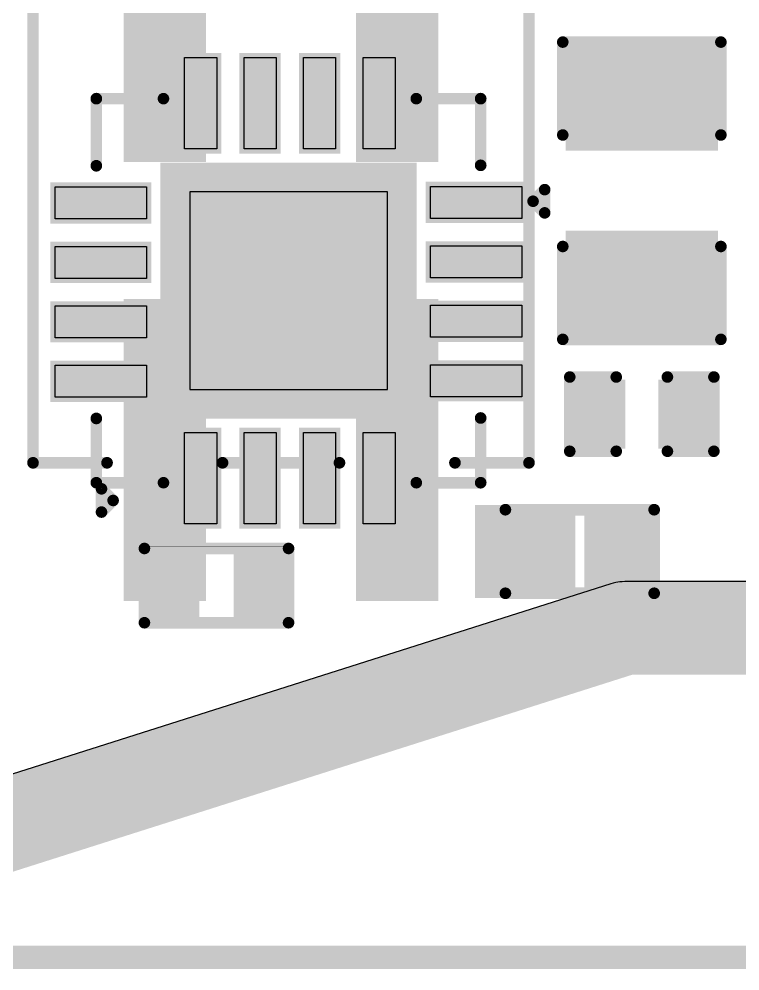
# Model space of a CAD drawing. Header units: inches. Extents: x -5 to 5450, y -4 to 5452.
# Drawn here: x 5.71 to 13.59, y -2.51 to 7.9 of the extents above; entities that cross this region are included whole.
import ezdxf

# ---------------------------------------------------------------- set-up
doc = ezdxf.new("R2010")
doc.units = ezdxf.units.IN
for name, color, linetype in [('Board_outline', 216, 'Continuous'), ('Bottom Layer', 5, 'Continuous'), ('Bottom Overlay', 54, 'Continuous'), ('Bottom Paste', 16, 'Continuous'), ('Bottom Solder', 6, 'Continuous'), ('Ground', 76, 'Continuous'), ('Power', 16, 'Continuous'), ('Top Layer', 1, 'Continuous'), ('Top Overlay', 2, 'Continuous'), ('Top Paste', 8, 'Continuous'), ('Top Solder', 216, 'Continuous')]:
    doc.layers.add(name, color=color, linetype=linetype)

# ---------------------------------------------------------------- blocks, each defined once
blk = doc.blocks.new('16_QFN__4_4__B_5')
at = {"layer": 'Bottom Layer'}
for points in [[(-1.166, 1.55), (-1.166, 2.55), (-0.816, 2.55), (-0.816, 1.55)], [(-0.515, 1.55), (-0.515, 2.55), (-0.165, 2.55), (-0.165, 1.55)], [(0.135, 1.55), (0.135, 2.55), (0.485, 2.55), (0.485, 1.55)], [(0.785, 1.55), (0.785, 2.55), (1.135, 2.55), (1.135, 1.55)], [(-1.35, -1.35), (-1.35, 1.35), (1.35, 1.35), (1.35, -1.35)], [(-2.55, 0.811), (-2.55, 1.161), (-1.55, 1.161), (-1.55, 0.811)], [(1.55, 0.816), (1.55, 1.166), (2.55, 1.166), (2.55, 0.816)], [(-2.55, 0.16), (-2.55, 0.51), (-1.55, 0.51), (-1.55, 0.16)], [(1.55, 0.165), (1.55, 0.515), (2.55, 0.515), (2.55, 0.165)], [(-2.55, -0.49), (-2.55, -0.14), (-1.55, -0.14), (-1.55, -0.49)], [(1.55, -0.485), (1.55, -0.135), (2.55, -0.135), (2.55, -0.485)], [(-2.55, -1.14), (-2.55, -0.79), (-1.55, -0.79), (-1.55, -1.14)], [(1.55, -1.135), (1.55, -0.785), (2.55, -0.785), (2.55, -1.135)], [(-1.166, -2.55), (-1.166, -1.55), (-0.816, -1.55), (-0.816, -2.55)], [(-0.515, -2.55), (-0.515, -1.55), (-0.165, -1.55), (-0.165, -2.55)], [(0.135, -2.55), (0.135, -1.55), (0.485, -1.55), (0.485, -2.55)], [(0.785, -2.55), (0.785, -1.55), (1.135, -1.55), (1.135, -2.55)]]:
    blk.add_hatch(color=5, dxfattribs=at).paths.add_polyline_path(points)
at = {"layer": 'Bottom Solder'}
for points in [[(-1.216, 1.499), (-1.216, 2.601), (-0.765, 2.601), (-0.765, 1.499)], [(-0.566, 1.499), (-0.566, 2.601), (-0.115, 2.601), (-0.115, 1.499)], [(0.084, 1.499), (0.084, 2.601), (0.536, 2.601), (0.536, 1.499)], [(0.734, 1.499), (0.734, 2.601), (1.186, 2.601), (1.186, 1.499)], [(-1.401, -1.401), (-1.401, 1.401), (1.401, 1.401), (1.401, -1.401)], [(-2.601, 0.76), (-2.601, 1.211), (-1.499, 1.211), (-1.499, 0.76)], [(1.499, 0.765), (1.499, 1.216), (2.601, 1.216), (2.601, 0.765)], [(-2.601, 0.109), (-2.601, 0.561), (-1.499, 0.561), (-1.499, 0.109)], [(1.499, 0.115), (1.499, 0.566), (2.601, 0.566), (2.601, 0.115)], [(-2.601, -0.541), (-2.601, -0.089), (-1.499, -0.089), (-1.499, -0.541)], [(1.499, -0.536), (1.499, -0.084), (2.601, -0.084), (2.601, -0.536)], [(-2.601, -1.191), (-2.601, -0.739), (-1.499, -0.739), (-1.499, -1.191)], [(1.499, -1.186), (1.499, -0.734), (2.601, -0.734), (2.601, -1.186)], [(-1.216, -2.601), (-1.216, -1.499), (-0.765, -1.499), (-0.765, -2.601)], [(-0.566, -2.601), (-0.566, -1.499), (-0.115, -1.499), (-0.115, -2.601)], [(0.084, -2.601), (0.084, -1.499), (0.536, -1.499), (0.536, -2.601)], [(0.734, -2.601), (0.734, -1.499), (1.186, -1.499), (1.186, -2.601)]]:
    blk.add_hatch(color=6, dxfattribs=at).paths.add_polyline_path(points)
at = {"layer": 'Bottom Overlay'}
for points in [[(-1.397, 2.1, 0.127, 0.127, 0), (-2.1, 2.1, 0.127, 0.127, 0)], [(-2.1, 2.1, 0.127, 0.127, 0), (-2.1, 1.392, 0.127, 0.127, 0)], [(2.1, 2.1, 0.127, 0.127, 0), (1.366, 2.1, 0.127, 0.127, 0)], [(2.1, 2.1, 0.127, 0.127, 0), (2.1, 1.397, 0.127, 0.127, 0)], [(-2.672, -0.978, 0.127, 0.127, 0), (-2.799, -0.851, 0.127, 0.127, 0)], [(-2.799, -0.851, 0.127, 0.127, 0), (-2.799, -1.105, 0.127, 0.127, 0)], [(-2.672, -0.978, 0.127, 0.127, 0), (-2.799, -1.105, 0.127, 0.127, 0)], [(-2.1, -1.371, 0.127, 0.127, 0), (-2.1, -2.1, 0.127, 0.127, 0)], [(2.1, -1.366, 0.127, 0.127, 0), (2.1, -2.1, 0.127, 0.127, 0)], [(-1.397, -2.1, 0.127, 0.127, 0), (-2.1, -2.1, 0.127, 0.127, 0)], [(2.1, -2.1, 0.127, 0.127, 0), (1.366, -2.1, 0.127, 0.127, 0)]]:
    blk.add_lwpolyline(points, format="xyseb", dxfattribs=at)
for points in [[(-2.132, 2.1, 0.0635, 0.0635, 1), (-2.068, 2.1, 0.0635, 0.0635, 1)], [(-2.132, 2.1, 0.0635, 0.0635, 1), (-2.068, 2.1, 0.0635, 0.0635, 1)], [(-1.428, 2.1, 0.0635, 0.0635, 1), (-1.365, 2.1, 0.0635, 0.0635, 1)], [(1.335, 2.1, 0.0635, 0.0635, 1), (1.398, 2.1, 0.0635, 0.0635, 1)], [(2.068, 2.1, 0.0635, 0.0635, 1), (2.132, 2.1, 0.0635, 0.0635, 1)], [(2.068, 2.1, 0.0635, 0.0635, 1), (2.132, 2.1, 0.0635, 0.0635, 1)], [(2.068, 1.397, 0.0635, 0.0635, 1), (2.132, 1.397, 0.0635, 0.0635, 1)], [(-2.132, 1.392, 0.0635, 0.0635, 1), (-2.068, 1.392, 0.0635, 0.0635, 1)], [(-2.831, -0.851, 0.0635, 0.0635, 1), (-2.768, -0.851, 0.0635, 0.0635, 1)], [(-2.831, -0.851, 0.0635, 0.0635, 1), (-2.768, -0.851, 0.0635, 0.0635, 1)], [(-2.704, -0.978, 0.0635, 0.0635, 1), (-2.641, -0.978, 0.0635, 0.0635, 1)], [(-2.704, -0.978, 0.0635, 0.0635, 1), (-2.641, -0.978, 0.0635, 0.0635, 1)], [(-2.831, -1.105, 0.0635, 0.0635, 1), (-2.768, -1.105, 0.0635, 0.0635, 1)], [(-2.831, -1.105, 0.0635, 0.0635, 1), (-2.768, -1.105, 0.0635, 0.0635, 1)], [(-2.132, -1.371, 0.0635, 0.0635, 1), (-2.068, -1.371, 0.0635, 0.0635, 1)], [(2.068, -1.366, 0.0635, 0.0635, 1), (2.132, -1.366, 0.0635, 0.0635, 1)], [(-2.132, -2.1, 0.0635, 0.0635, 1), (-2.068, -2.1, 0.0635, 0.0635, 1)], [(-2.132, -2.1, 0.0635, 0.0635, 1), (-2.068, -2.1, 0.0635, 0.0635, 1)], [(-1.428, -2.1, 0.0635, 0.0635, 1), (-1.365, -2.1, 0.0635, 0.0635, 1)], [(1.335, -2.1, 0.0635, 0.0635, 1), (1.398, -2.1, 0.0635, 0.0635, 1)], [(2.068, -2.1, 0.0635, 0.0635, 1), (2.132, -2.1, 0.0635, 0.0635, 1)], [(2.068, -2.1, 0.0635, 0.0635, 1), (2.132, -2.1, 0.0635, 0.0635, 1)]]:
    blk.add_lwpolyline(points, format="xyseb", close=True, dxfattribs=at)
at = {"layer": 'Bottom Paste'}
for p, q in [((-1.166, 2.55), (-1.166, 2.55)), ((-1.166, 2.55), (-0.816, 2.55)), ((-1.166, 1.55), (-1.166, 2.55)), ((-0.816, 2.55), (-0.816, 1.55)), ((-0.515, 2.55), (-0.515, 2.55)), ((-0.515, 2.55), (-0.165, 2.55)), ((-0.515, 1.55), (-0.515, 2.55)), ((-0.165, 2.55), (-0.165, 1.55)), ((0.135, 2.55), (0.135, 2.55)), ((0.135, 2.55), (0.485, 2.55)), ((0.135, 1.55), (0.135, 2.55)), ((0.485, 2.55), (0.485, 1.55)), ((0.785, 2.55), (0.785, 2.55)), ((0.785, 2.55), (1.135, 2.55)), ((0.785, 1.55), (0.785, 2.55)), ((1.135, 2.55), (1.135, 1.55)), ((-0.816, 1.55), (-1.166, 1.55)), ((-0.165, 1.55), (-0.515, 1.55)), ((0.485, 1.55), (0.135, 1.55)), ((1.135, 1.55), (0.785, 1.55)), ((-2.55, 0.811), (-2.55, 1.161)), ((-2.55, 1.161), (-1.55, 1.161)), ((-1.55, 1.161), (-1.55, 1.161)), ((-1.55, 1.161), (-1.55, 0.811)), ((1.55, 0.816), (1.55, 1.166)), ((1.55, 1.166), (2.55, 1.166)), ((2.55, 1.166), (2.55, 1.166)), ((2.55, 1.166), (2.55, 0.816)), ((1.08, 1.08), (-1.08, 1.08)), ((-1.08, 1.08), (-1.08, -1.08)), ((1.08, -1.08), (1.08, 1.08)), ((-1.55, 0.811), (-2.55, 0.811)), ((2.55, 0.816), (1.55, 0.816)), ((-2.55, 0.16), (-2.55, 0.51)), ((-2.55, 0.51), (-1.55, 0.51)), ((-1.55, 0.51), (-1.55, 0.51)), ((-1.55, 0.51), (-1.55, 0.16)), ((1.55, 0.165), (1.55, 0.515)), ((1.55, 0.515), (2.55, 0.515)), ((2.55, 0.515), (2.55, 0.515)), ((2.55, 0.515), (2.55, 0.165)), ((-1.55, 0.16), (-2.55, 0.16)), ((2.55, 0.165), (1.55, 0.165)), ((-2.55, -0.49), (-2.55, -0.14)), ((-2.55, -0.14), (-1.55, -0.14)), ((-1.55, -0.14), (-1.55, -0.14)), ((-1.55, -0.14), (-1.55, -0.49)), ((1.55, -0.485), (1.55, -0.135)), ((1.55, -0.135), (2.55, -0.135)), ((2.55, -0.135), (2.55, -0.135)), ((2.55, -0.135), (2.55, -0.485)), ((-1.55, -0.49), (-2.55, -0.49)), ((2.55, -0.485), (1.55, -0.485)), ((-2.55, -1.14), (-2.55, -0.79)), ((-2.55, -0.79), (-1.55, -0.79)), ((-1.55, -0.79), (-1.55, -0.79)), ((-1.55, -0.79), (-1.55, -1.14)), ((1.55, -1.135), (1.55, -0.785)), ((1.55, -0.785), (2.55, -0.785)), ((2.55, -0.785), (2.55, -0.785)), ((2.55, -0.785), (2.55, -1.135)), ((-1.55, -1.14), (-2.55, -1.14)), ((-1.08, -1.08), (1.08, -1.08)), ((1.08, -1.08), (1.08, -1.08)), ((2.55, -1.135), (1.55, -1.135)), ((-1.166, -1.55), (-1.166, -1.55)), ((-1.166, -1.55), (-0.816, -1.55)), ((-1.166, -2.55), (-1.166, -1.55)), ((-0.816, -1.55), (-0.816, -2.55)), ((-0.515, -1.55), (-0.515, -1.55)), ((-0.515, -1.55), (-0.165, -1.55)), ((-0.515, -2.55), (-0.515, -1.55)), ((-0.165, -1.55), (-0.165, -2.55)), ((0.135, -1.55), (0.135, -1.55)), ((0.135, -1.55), (0.485, -1.55)), ((0.135, -2.55), (0.135, -1.55)), ((0.485, -1.55), (0.485, -2.55)), ((0.785, -1.55), (0.785, -1.55)), ((0.785, -1.55), (1.135, -1.55)), ((0.785, -2.55), (0.785, -1.55)), ((1.135, -1.55), (1.135, -2.55)), ((-0.816, -2.55), (-1.166, -2.55)), ((-0.165, -2.55), (-0.515, -2.55)), ((0.485, -2.55), (0.135, -2.55)), ((1.135, -2.55), (0.785, -2.55))]:
    blk.add_line(p, q, dxfattribs=at)
blk = doc.blocks.new('R___0402_B_32')
at = {"layer": 'Bottom Layer'}
for points in [[(-0.241, 0.317), (-0.241, -0.318), (-0.699, -0.318), (-0.699, 0.317)], [(0.699, 0.317), (0.699, -0.318), (0.241, -0.318), (0.241, 0.317)]]:
    blk.add_hatch(color=5, dxfattribs=at).paths.add_polyline_path(points)
at = {"layer": 'Bottom Paste'}
for points in [[(-0.241, 0.317), (-0.241, -0.318), (-0.699, -0.318), (-0.699, 0.317)], [(0.699, 0.317), (0.699, -0.318), (0.241, -0.318), (0.241, 0.317)]]:
    blk.add_hatch(color=16, dxfattribs=at).paths.add_polyline_path(points)
at = {"layer": 'Bottom Solder'}
for points in [[(-0.186, 0.373), (-0.186, -0.373), (-0.754, -0.373), (-0.754, 0.373)], [(0.754, 0.373), (0.754, -0.373), (0.186, -0.373), (0.186, 0.373)]]:
    blk.add_hatch(color=6, dxfattribs=at).paths.add_polyline_path(points)
at = {"layer": 'Bottom Overlay'}
for points in [[(-0.787, 0.406, 0.127, 0.127, 0), (0.787, 0.406, 0.127, 0.127, 0)], [(-0.787, -0.406, 0.127, 0.127, 0), (-0.787, 0.406, 0.127, 0.127, 0)], [(-0.813, 0.432, 0.00323, 0.00323, 0), (0.813, 0.432, 0.00323, 0.00323, 0)], [(0.787, -0.406, 0.127, 0.127, 0), (0.787, 0.406, 0.127, 0.127, 0)], [(-0.787, -0.406, 0.127, 0.127, 0), (0.787, -0.406, 0.127, 0.127, 0)]]:
    blk.add_lwpolyline(points, format="xyseb", dxfattribs=at)
for points in [[(-0.819, 0.406, 0.0635, 0.0635, 1), (-0.756, 0.406, 0.0635, 0.0635, 1)], [(-0.819, 0.406, 0.0635, 0.0635, 1), (-0.756, 0.406, 0.0635, 0.0635, 1)], [(-0.814, 0.432, 0.00161, 0.00161, 1), (-0.812, 0.432, 0.00161, 0.00161, 1)], [(0.756, 0.406, 0.0635, 0.0635, 1), (0.819, 0.406, 0.0635, 0.0635, 1)], [(0.756, 0.406, 0.0635, 0.0635, 1), (0.819, 0.406, 0.0635, 0.0635, 1)], [(0.812, 0.432, 0.00161, 0.00161, 1), (0.814, 0.432, 0.00161, 0.00161, 1)], [(-0.819, -0.406, 0.0635, 0.0635, 1), (-0.756, -0.406, 0.0635, 0.0635, 1)], [(-0.819, -0.406, 0.0635, 0.0635, 1), (-0.756, -0.406, 0.0635, 0.0635, 1)], [(0.756, -0.406, 0.0635, 0.0635, 1), (0.819, -0.406, 0.0635, 0.0635, 1)], [(0.756, -0.406, 0.0635, 0.0635, 1), (0.819, -0.406, 0.0635, 0.0635, 1)]]:
    blk.add_lwpolyline(points, format="xyseb", close=True, dxfattribs=at)
blk = doc.blocks.new('HDR_SMD_4P_P2_54_V_F_R2_C2_S7_2_150')
at = {"layer": 'Top Layer'}
for points in [[(-1.67, 4), (-0.87, 4), (-0.87, 0.8), (-1.67, 0.8)], [(0.87, 4), (1.67, 4), (1.67, 0.8), (0.87, 0.8)], [(-1.67, -0.8), (-0.87, -0.8), (-0.87, -4), (-1.67, -4)], [(0.87, -0.8), (1.67, -0.8), (1.67, -4), (0.87, -4)]]:
    blk.add_hatch(color=1, dxfattribs=at).paths.add_polyline_path(points)
at = {"layer": 'Top Paste'}
for points in [[(-1.67, 4), (-0.87, 4), (-0.87, 0.8), (-1.67, 0.8)], [(0.87, 4), (1.67, 4), (1.67, 0.8), (0.87, 0.8)], [(-1.67, -0.8), (-0.87, -0.8), (-0.87, -4), (-1.67, -4)], [(0.87, -0.8), (1.67, -0.8), (1.67, -4), (0.87, -4)]]:
    blk.add_hatch(color=8, dxfattribs=at).paths.add_polyline_path(points)
at = {"layer": 'Top Solder'}
for points in [[(-1.721, 4.051), (-0.819, 4.051), (-0.819, 0.749), (-1.721, 0.749)], [(0.819, 4.051), (1.721, 4.051), (1.721, 0.749), (0.819, 0.749)], [(-1.721, -0.749), (-0.819, -0.749), (-0.819, -4.051), (-1.721, -4.051)], [(0.819, -0.749), (1.721, -0.749), (1.721, -4.051), (0.819, -4.051)]]:
    blk.add_hatch(color=216, dxfattribs=at).paths.add_polyline_path(points)
at = {"layer": 'Top Overlay'}
for points in [[(-2.71, -2.54, 0.127, 0.127, 0), (-2.71, 2.54, 0.127, 0.127, 0)], [(-2.71, 2.54, 0.127, 0.127, 0), (-1.901, 2.54, 0.127, 0.127, 0)], [(-0.639, 2.54, 0.127, 0.127, 0), (0.639, 2.54, 0.127, 0.127, 0)], [(1.901, 2.54, 0.127, 0.127, 0), (2.71, 2.54, 0.127, 0.127, 0)], [(2.71, -2.54, 0.127, 0.127, 0), (2.71, 2.54, 0.127, 0.127, 0)], [(-2.71, -2.54, 0.127, 0.127, 0), (-1.901, -2.54, 0.127, 0.127, 0)], [(-0.639, -2.54, 0.127, 0.127, 0), (0.639, -2.54, 0.127, 0.127, 0)], [(1.901, -2.54, 0.127, 0.127, 0), (2.71, -2.54, 0.127, 0.127, 0)], [(-1.962, -3.079, 0.127, 0.127, 0), (-1.962, -2.825, 0.127, 0.127, 0)], [(-1.962, -2.825, 0.127, 0.127, 0), (-1.835, -2.952, 0.127, 0.127, 0)], [(-1.962, -3.079, 0.127, 0.127, 0), (-1.835, -2.952, 0.127, 0.127, 0)]]:
    blk.add_lwpolyline(points, format="xyseb", dxfattribs=at)
for points in [[(-2.742, 2.54, 0.0635, 0.0635, 1), (-2.678, 2.54, 0.0635, 0.0635, 1)], [(-2.742, 2.54, 0.0635, 0.0635, 1), (-2.678, 2.54, 0.0635, 0.0635, 1)], [(-1.933, 2.54, 0.0635, 0.0635, 1), (-1.869, 2.54, 0.0635, 0.0635, 1)], [(-0.671, 2.54, 0.0635, 0.0635, 1), (-0.607, 2.54, 0.0635, 0.0635, 1)], [(0.607, 2.54, 0.0635, 0.0635, 1), (0.671, 2.54, 0.0635, 0.0635, 1)], [(1.869, 2.54, 0.0635, 0.0635, 1), (1.933, 2.54, 0.0635, 0.0635, 1)], [(2.678, 2.54, 0.0635, 0.0635, 1), (2.742, 2.54, 0.0635, 0.0635, 1)], [(2.678, 2.54, 0.0635, 0.0635, 1), (2.742, 2.54, 0.0635, 0.0635, 1)], [(-2.742, -2.54, 0.0635, 0.0635, 1), (-2.678, -2.54, 0.0635, 0.0635, 1)], [(-2.742, -2.54, 0.0635, 0.0635, 1), (-2.678, -2.54, 0.0635, 0.0635, 1)], [(-1.933, -2.54, 0.0635, 0.0635, 1), (-1.869, -2.54, 0.0635, 0.0635, 1)], [(-0.671, -2.54, 0.0635, 0.0635, 1), (-0.607, -2.54, 0.0635, 0.0635, 1)], [(0.607, -2.54, 0.0635, 0.0635, 1), (0.671, -2.54, 0.0635, 0.0635, 1)], [(1.869, -2.54, 0.0635, 0.0635, 1), (1.933, -2.54, 0.0635, 0.0635, 1)], [(2.678, -2.54, 0.0635, 0.0635, 1), (2.742, -2.54, 0.0635, 0.0635, 1)], [(2.678, -2.54, 0.0635, 0.0635, 1), (2.742, -2.54, 0.0635, 0.0635, 1)], [(-1.993, -2.825, 0.0635, 0.0635, 1), (-1.93, -2.825, 0.0635, 0.0635, 1)], [(-1.993, -2.825, 0.0635, 0.0635, 1), (-1.93, -2.825, 0.0635, 0.0635, 1)], [(-1.866, -2.952, 0.0635, 0.0635, 1), (-1.803, -2.952, 0.0635, 0.0635, 1)], [(-1.866, -2.952, 0.0635, 0.0635, 1), (-1.803, -2.952, 0.0635, 0.0635, 1)], [(-1.993, -3.079, 0.0635, 0.0635, 1), (-1.93, -3.079, 0.0635, 0.0635, 1)], [(-1.993, -3.079, 0.0635, 0.0635, 1), (-1.93, -3.079, 0.0635, 0.0635, 1)]]:
    blk.add_lwpolyline(points, format="xyseb", close=True, dxfattribs=at)
blk = doc.blocks.new('DFN1006_2L__163')
at = {"layer": 'Top Layer'}
for points in [[(-0.7, 0.33), (-0.15, 0.33), (-0.15, -0.33), (-0.7, -0.33)], [(0.15, 0.33), (0.7, 0.33), (0.7, -0.33), (0.15, -0.33)]]:
    blk.add_hatch(color=1, dxfattribs=at).paths.add_polyline_path(points)
at = {"layer": 'Top Overlay'}
blk.add_hatch(color=2, dxfattribs=at).paths.add_polyline_path([(-1.144, -0.508), (-0.814, -0.508), (-0.814, 0.508), (-1.144, 0.508)])
at = {"layer": 'Top Paste'}
for points in [[(-0.7, 0.33), (-0.15, 0.33), (-0.15, -0.33), (-0.7, -0.33)], [(0.15, 0.33), (0.7, 0.33), (0.7, -0.33), (0.15, -0.33)]]:
    blk.add_hatch(color=8, dxfattribs=at).paths.add_polyline_path(points)
at = {"layer": 'Top Solder'}
for points in [[(-0.802, 0.432), (-0.048, 0.432), (-0.048, -0.432), (-0.802, -0.432)], [(0.048, 0.432), (0.802, 0.432), (0.802, -0.432), (0.048, -0.432)]]:
    blk.add_hatch(color=216, dxfattribs=at).paths.add_polyline_path(points)
at = {"layer": 'Top Overlay'}
for points in [[(-0.813, -0.457, 0.127, 0.127, 0), (-0.813, 0.457, 0.127, 0.127, 0)], [(-0.813, 0.457, 0.127, 0.127, 0), (0.813, 0.457, 0.127, 0.127, 0)], [(0.813, -0.457, 0.127, 0.127, 0), (0.813, 0.457, 0.127, 0.127, 0)], [(-0.813, -0.457, 0.127, 0.127, 0), (0.813, -0.457, 0.127, 0.127, 0)]]:
    blk.add_lwpolyline(points, format="xyseb", dxfattribs=at)
for points in [[(-0.845, 0.457, 0.0635, 0.0635, 1), (-0.781, 0.457, 0.0635, 0.0635, 1)], [(-0.845, 0.457, 0.0635, 0.0635, 1), (-0.781, 0.457, 0.0635, 0.0635, 1)], [(0.781, 0.457, 0.0635, 0.0635, 1), (0.845, 0.457, 0.0635, 0.0635, 1)], [(0.781, 0.457, 0.0635, 0.0635, 1), (0.845, 0.457, 0.0635, 0.0635, 1)], [(-0.845, -0.457, 0.0635, 0.0635, 1), (-0.781, -0.457, 0.0635, 0.0635, 1)], [(-0.845, -0.457, 0.0635, 0.0635, 1), (-0.781, -0.457, 0.0635, 0.0635, 1)], [(0.781, -0.457, 0.0635, 0.0635, 1), (0.845, -0.457, 0.0635, 0.0635, 1)], [(0.781, -0.457, 0.0635, 0.0635, 1), (0.845, -0.457, 0.0635, 0.0635, 1)]]:
    blk.add_lwpolyline(points, format="xyseb", close=True, dxfattribs=at)
blk = doc.blocks.new('C___0402_B_177')
at = {"layer": 'Bottom Layer'}
for points in [[(-0.241, 0.318), (-0.241, -0.318), (-0.699, -0.318), (-0.699, 0.318)], [(0.699, 0.318), (0.699, -0.318), (0.241, -0.318), (0.241, 0.318)]]:
    blk.add_hatch(color=5, dxfattribs=at).paths.add_polyline_path(points)
at = {"layer": 'Bottom Paste'}
for points in [[(-0.241, 0.318), (-0.241, -0.318), (-0.699, -0.318), (-0.699, 0.318)], [(0.699, 0.318), (0.699, -0.318), (0.241, -0.318), (0.241, 0.318)]]:
    blk.add_hatch(color=16, dxfattribs=at).paths.add_polyline_path(points)
at = {"layer": 'Bottom Solder'}
for points in [[(-0.181, 0.377), (-0.181, -0.377), (-0.758, -0.377), (-0.758, 0.377)], [(0.758, 0.377), (0.758, -0.377), (0.181, -0.377), (0.181, 0.377)]]:
    blk.add_hatch(color=6, dxfattribs=at).paths.add_polyline_path(points)
at = {"layer": 'Bottom Overlay'}
for points in [[(-0.279, 0.406, 0.127, 0.127, 0), (-0.787, 0.406, 0.127, 0.127, 0)], [(-0.787, 0.406, 0.127, 0.127, 0), (-0.787, -0.406, 0.127, 0.127, 0)], [(0.787, 0.406, 0.127, 0.127, 0), (0.279, 0.406, 0.127, 0.127, 0)], [(0.787, 0.406, 0.127, 0.127, 0), (0.787, -0.406, 0.127, 0.127, 0)], [(-0.279, -0.406, 0.127, 0.127, 0), (-0.787, -0.406, 0.127, 0.127, 0)], [(0.787, -0.406, 0.127, 0.127, 0), (0.279, -0.406, 0.127, 0.127, 0)]]:
    blk.add_lwpolyline(points, format="xyseb", dxfattribs=at)
for points in [[(-0.819, 0.406, 0.0635, 0.0635, 1), (-0.756, 0.406, 0.0635, 0.0635, 1)], [(-0.819, 0.406, 0.0635, 0.0635, 1), (-0.756, 0.406, 0.0635, 0.0635, 1)], [(-0.311, 0.406, 0.0635, 0.0635, 1), (-0.248, 0.406, 0.0635, 0.0635, 1)], [(0.248, 0.406, 0.0635, 0.0635, 1), (0.311, 0.406, 0.0635, 0.0635, 1)], [(0.756, 0.406, 0.0635, 0.0635, 1), (0.819, 0.406, 0.0635, 0.0635, 1)], [(0.756, 0.406, 0.0635, 0.0635, 1), (0.819, 0.406, 0.0635, 0.0635, 1)], [(-0.819, -0.406, 0.0635, 0.0635, 1), (-0.756, -0.406, 0.0635, 0.0635, 1)], [(-0.819, -0.406, 0.0635, 0.0635, 1), (-0.756, -0.406, 0.0635, 0.0635, 1)], [(-0.311, -0.406, 0.0635, 0.0635, 1), (-0.248, -0.406, 0.0635, 0.0635, 1)], [(0.248, -0.406, 0.0635, 0.0635, 1), (0.311, -0.406, 0.0635, 0.0635, 1)], [(0.756, -0.406, 0.0635, 0.0635, 1), (0.819, -0.406, 0.0635, 0.0635, 1)], [(0.756, -0.406, 0.0635, 0.0635, 1), (0.819, -0.406, 0.0635, 0.0635, 1)]]:
    blk.add_lwpolyline(points, format="xyseb", close=True, dxfattribs=at)
blk = doc.blocks.new('C___0805_B_178')
at = {"layer": 'Bottom Layer'}
for points in [[(-1.524, 0.762), (-0.508, 0.762), (-0.508, -0.762), (-1.524, -0.762)], [(0.508, 0.762), (1.524, 0.762), (1.524, -0.762), (0.508, -0.762)]]:
    blk.add_hatch(color=5, dxfattribs=at).paths.add_polyline_path(points)
at = {"layer": 'Bottom Paste'}
for points in [[(-1.524, 0.762), (-0.508, 0.762), (-0.508, -0.762), (-1.524, -0.762)], [(0.508, 0.762), (1.524, 0.762), (1.524, -0.762), (0.508, -0.762)]]:
    blk.add_hatch(color=16, dxfattribs=at).paths.add_polyline_path(points)
at = {"layer": 'Bottom Solder'}
for points in [[(-1.594, 0.832), (-0.438, 0.832), (-0.438, -0.832), (-1.594, -0.832)], [(0.438, 0.832), (1.594, 0.832), (1.594, -0.832), (0.438, -0.832)]]:
    blk.add_hatch(color=6, dxfattribs=at).paths.add_polyline_path(points)
at = {"layer": 'Bottom Overlay'}
for points in [[(-0.61, 0.864, 0.127, 0.127, 0), (-1.626, 0.864, 0.127, 0.127, 0)], [(-1.626, -0.864, 0.127, 0.127, 0), (-1.626, 0.864, 0.127, 0.127, 0)], [(1.626, 0.864, 0.127, 0.127, 0), (0.61, 0.864, 0.127, 0.127, 0)], [(1.626, -0.864, 0.127, 0.127, 0), (1.626, 0.864, 0.127, 0.127, 0)], [(-0.61, -0.864, 0.127, 0.127, 0), (-1.626, -0.864, 0.127, 0.127, 0)], [(1.626, -0.864, 0.127, 0.127, 0), (0.61, -0.864, 0.127, 0.127, 0)]]:
    blk.add_lwpolyline(points, format="xyseb", dxfattribs=at)
for points in [[(-1.657, 0.864, 0.0635, 0.0635, 1), (-1.594, 0.864, 0.0635, 0.0635, 1)], [(-1.657, 0.864, 0.0635, 0.0635, 1), (-1.594, 0.864, 0.0635, 0.0635, 1)], [(-0.641, 0.864, 0.0635, 0.0635, 1), (-0.578, 0.864, 0.0635, 0.0635, 1)], [(0.578, 0.864, 0.0635, 0.0635, 1), (0.641, 0.864, 0.0635, 0.0635, 1)], [(1.594, 0.864, 0.0635, 0.0635, 1), (1.657, 0.864, 0.0635, 0.0635, 1)], [(1.594, 0.864, 0.0635, 0.0635, 1), (1.657, 0.864, 0.0635, 0.0635, 1)], [(-1.657, -0.864, 0.0635, 0.0635, 1), (-1.594, -0.864, 0.0635, 0.0635, 1)], [(-1.657, -0.864, 0.0635, 0.0635, 1), (-1.594, -0.864, 0.0635, 0.0635, 1)], [(-0.641, -0.864, 0.0635, 0.0635, 1), (-0.578, -0.864, 0.0635, 0.0635, 1)], [(0.578, -0.864, 0.0635, 0.0635, 1), (0.641, -0.864, 0.0635, 0.0635, 1)], [(1.594, -0.864, 0.0635, 0.0635, 1), (1.657, -0.864, 0.0635, 0.0635, 1)], [(1.594, -0.864, 0.0635, 0.0635, 1), (1.657, -0.864, 0.0635, 0.0635, 1)]]:
    blk.add_lwpolyline(points, format="xyseb", close=True, dxfattribs=at)

msp = doc.modelspace()

# ---------------------------------------------------------------- linework, layer by layer
at = {"layer": 'Board_outline'}
for points in [[(2.154, -2.002, 0.254, 0.254, 0), (12.33, 1.237, 0.254, 0.254, 0)], [(2.154, -2.002, 0.254, 0.254, 0), (12.33, 1.237, 0.254, 0.254, 0)], [(12.33, 1.237, 0.254, 0.254, 0), (84.33, 1.237, 0.254, 0.254, 0)], [(12.33, 1.237, 0.254, 0.254, 0), (84.33, 1.237, 0.254, 0.254, 0)]]:
    msp.add_lwpolyline(points, format="xyseb", dxfattribs=at)
msp.add_lwpolyline([(12.266, 1.237, 0.127, 0.127, 1), (12.393, 1.237, 0.127, 0.127, 1)], format="xyseb", close=True, dxfattribs=at)
msp.add_lwpolyline([(12.266, 1.237, 0.127, 0.127, 1), (12.393, 1.237, 0.127, 0.127, 1)], format="xyseb", close=True, dxfattribs=at)
msp.add_lwpolyline([(12.266, 1.237, 0.127, 0.127, 1), (12.393, 1.237, 0.127, 0.127, 1)], format="xyseb", close=True, dxfattribs=at)
msp.add_lwpolyline([(12.266, 1.237, 0.127, 0.127, 1), (12.393, 1.237, 0.127, 0.127, 1)], format="xyseb", close=True, dxfattribs=at)
at = {"layer": 'Ground'}
for p, q in [((12.175, 1.724), (1.999, -1.516)), ((12.203, 1.73), (12.175, 1.724)), ((12.23, 1.738), (12.203, 1.73)), ((12.252, 1.74), (12.23, 1.738)), ((12.273, 1.744), (12.252, 1.74)), ((12.301, 1.745), (12.273, 1.744)), ((12.33, 1.748), (12.301, 1.745)), ((84.33, 1.748), (12.33, 1.748))]:
    msp.add_line(p, q, dxfattribs=at)
for points in [[(2.154, -2.002, 1.016, 1.016, 0), (12.33, 1.237, 1.016, 1.016, 0)], [(12.33, 1.237, 1.016, 1.016, 0), (84.33, 1.237, 1.016, 1.016, 0)]]:
    msp.add_lwpolyline(points, format="xyseb", dxfattribs=at)
msp.add_lwpolyline([(12.076, 1.237, 0.508, 0.508, 1), (12.584, 1.237, 0.508, 0.508, 1)], format="xyseb", close=True, dxfattribs=at)
msp.add_lwpolyline([(12.076, 1.237, 0.508, 0.508, 1), (12.584, 1.237, 0.508, 0.508, 1)], format="xyseb", close=True, dxfattribs=at)
at = {"layer": 'Power'}
for p, q in [((12.175, 1.724), (1.999, -1.516)), ((12.203, 1.73), (12.175, 1.724)), ((12.23, 1.738), (12.203, 1.73)), ((12.252, 1.74), (12.23, 1.738)), ((12.273, 1.744), (12.252, 1.74)), ((12.301, 1.745), (12.273, 1.744)), ((12.33, 1.748), (12.301, 1.745)), ((84.33, 1.748), (12.33, 1.748))]:
    msp.add_line(p, q, dxfattribs=at)
for points in [[(2.154, -2.002, 1.016, 1.016, 0), (12.33, 1.237, 1.016, 1.016, 0)], [(12.33, 1.237, 1.016, 1.016, 0), (84.33, 1.237, 1.016, 1.016, 0)]]:
    msp.add_lwpolyline(points, format="xyseb", dxfattribs=at)
msp.add_lwpolyline([(12.076, 1.237, 0.508, 0.508, 1), (12.584, 1.237, 0.508, 0.508, 1)], format="xyseb", close=True, dxfattribs=at)
msp.add_lwpolyline([(12.076, 1.237, 0.508, 0.508, 1), (12.584, 1.237, 0.508, 0.508, 1)], format="xyseb", close=True, dxfattribs=at)
at = {"layer": 'Top Overlay'}
msp.add_lwpolyline([(-4.439, -2.362, 0.254, 0.254, 0), (37.257, -2.362, 0.254, 0.254, 0)], format="xyseb", dxfattribs=at)

# ---------------------------------------------------------------- block references
for name, p in [('HDR_SMD_4P_P2_54_V_F_R2_C2_S7_2_150', (8.572, 5.587)), ('DFN1006_2L__163', (11.837, 2.077)), ('R___0402_B_32', (7.867, 1.704))]:
    msp.add_blockref(name, p)
for name, p, rotation in [('C___0805_B_178', (12.515, 6.022), 270), ('16_QFN__4_4__B_5', (8.654, 4.929), 180), ('C___0402_B_177', (12.515, 3.579), 180)]:
    msp.add_blockref(name, p, dxfattribs=dict(rotation=rotation))

doc.saveas('drawing.dxf')
